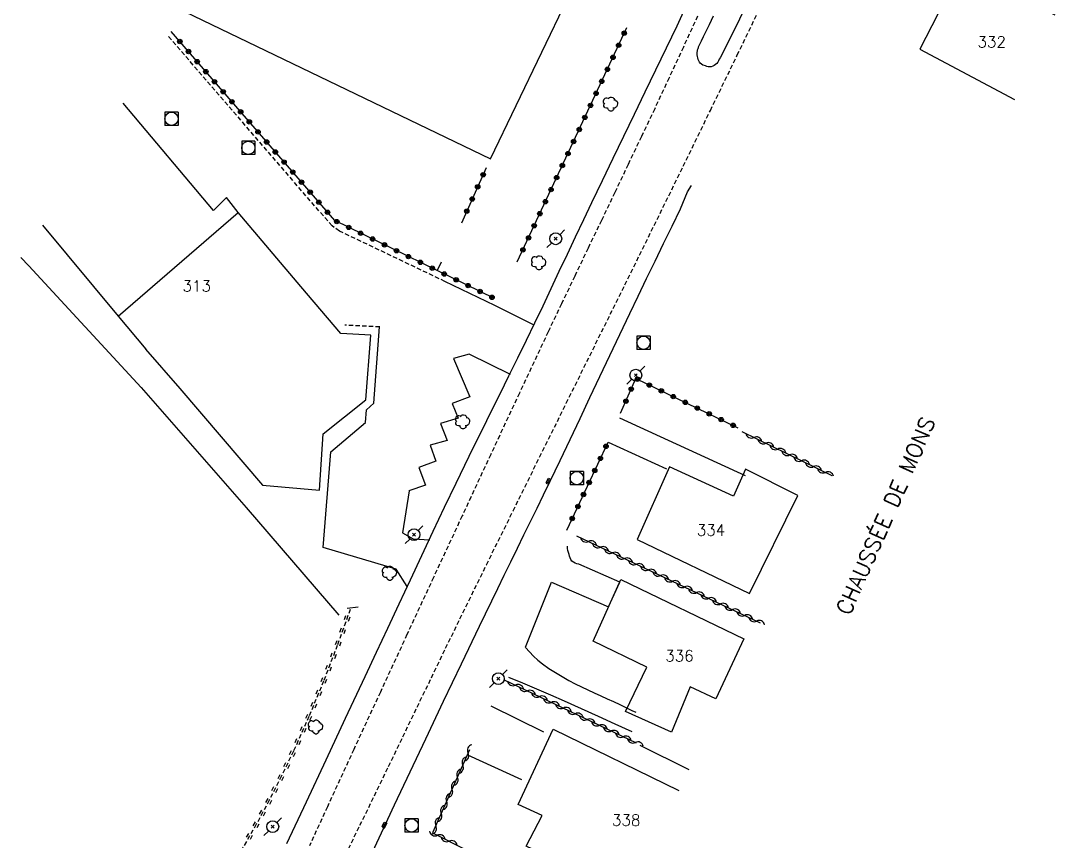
# Model space of a CAD drawing. Header units: millimetres. Extents: x 137000 to 138000, y 152000 to 153001.
# Drawn here: x 137595.4 to 137712.2, y 152479.1 to 152571.8 of the extents above; entities that cross this region are included whole.
import ezdxf
from ezdxf.enums import TextEntityAlignment as Align

# ---------------------------------------------------------------- set-up
doc = ezdxf.new("R2010")
doc.units = ezdxf.units.MM
doc.linetypes.add('DASHED', pattern=[0.75, 0.5, -0.25])
doc.layers.get('0').update_dxf_attribs({"linetype": 'CONTINUOUS'})
for name, color, linetype in [('W0001', 6, 'DASHED'), ('W0006', 2, 'CONTINUOUS'), ('W0008', 7, 'CONTINUOUS'), ('W0015', 2, 'CONTINUOUS'), ('W0017', 7, 'CONTINUOUS'), ('W0101', 7, 'CONTINUOUS'), ('W0104', 1, 'CONTINUOUS'), ('W0112', 1, 'DASHED'), ('W0120', 7, 'CONTINUOUS'), ('W0220', 5, 'DASHED'), ('W0300', 7, 'CONTINUOUS'), ('W0310', 3, 'CONTINUOUS'), ('W0323', 7, 'CONTINUOUS'), ('W0330', 7, 'CONTINUOUS'), ('W0333', 7, 'CONTINUOUS'), ('W0401', 7, 'CONTINUOUS'), ('W0420', 7, 'CONTINUOUS'), ('W0473', 7, 'CONTINUOUS'), ('W0989', 7, 'CONTINUOUS'), ('W0991', 7, 'CONTINUOUS')]:
    doc.layers.add(name, color=color, linetype=linetype)
doc.styles.get("Standard").update_dxf_attribs({"font": 'romans.shx', "width": 0.85})

# ---------------------------------------------------------------- blocks, each defined once
blk = doc.blocks.new('T473')
for p, q in [((-0.166667, 0.166667), (0.166667, -0.166667)), ((-0.166667, -0.166667), (0.166667, 0.166667)), ((0.500001, 0.500001), (1.000002, 1.000002)), ((-1.000002, -1.000002), (-0.500001, -0.500001))]:
    blk.add_line(p, q)
blk.add_ellipse((0, 0), major_axis=(0.471405, 0.471405), ratio=1, start_param=5.4977871438, end_param=11.780972451)
blk = doc.blocks.new('T300')
for p, q in [((-0.8, 0.51), (-0.86, 0.34)), ((-0.86, 0.34), (-0.86, 0.17)), ((-0.86, 0.17), (-0.74, 0.06)), ((-0.69, 0.63), (-0.8, 0.51)), ((-0.8, -0.06), (-0.74, 0.06)), ((-0.74, 0.06), (-0.69, 0.11)), ((-0.57, 0.69), (-0.69, 0.63)), ((-0.46, 0.69), (-0.57, 0.69)), ((-0.29, 0.63), (-0.46, 0.69)), ((-0.29, 0.63), (-0.17, 0.74)), ((-0.23, 0.57), (-0.29, 0.63)), ((-0.17, 0.74), (-0.06, 0.8)), ((-0.06, 0.8), (0.06, 0.8)), ((0.06, 0.8), (0.23, 0.74)), ((0.23, 0.74), (0.34, 0.63)), ((0.34, 0.63), (0.4, 0.51)), ((0.46, 0.46), (0.34, 0.46)), ((0.4, 0.51), (0.4, 0.46)), ((0.57, 0.4), (0.46, 0.46)), ((0.57, 0.4), (0.69, 0.29)), ((0.69, 0.29), (0.74, 0.17)), ((0.74, 0.06), (0.69, -0.17)), ((0.74, 0.17), (0.74, 0.06)), ((-0.8, -0.17), (-0.8, -0.06)), ((-0.8, -0.23), (-0.8, -0.17)), ((-0.74, -0.34), (-0.8, -0.23)), ((-0.69, -0.4), (-0.74, -0.34)), ((-0.51, -0.46), (-0.69, -0.4)), ((-0.4, -0.46), (-0.51, -0.46)), ((-0.4, -0.46), (-0.34, -0.46)), ((-0.34, -0.46), (-0.34, -0.4)), ((-0.34, -0.51), (-0.34, -0.46)), ((-0.29, -0.63), (-0.34, -0.51)), ((-0.17, -0.74), (-0.29, -0.63)), ((-0.06, -0.8), (-0.17, -0.74)), ((0.06, -0.8), (-0.06, -0.8)), ((0.17, -0.74), (0.06, -0.8)), ((0.23, -0.69), (0.17, -0.74)), ((0.29, -0.46), (0.23, -0.46)), ((0.29, -0.63), (0.23, -0.69)), ((0.46, -0.4), (0.29, -0.46)), ((0.34, -0.51), (0.29, -0.63)), ((0.34, -0.51), (0.34, -0.46)), ((0.57, -0.34), (0.46, -0.4)), ((0.63, -0.29), (0.57, -0.34)), ((0.69, -0.17), (0.63, -0.29))]:
    blk.add_line(p, q)
blk = doc.blocks.new('T401')
for p, q in [((-0.3, 0.3), (0, 0.3)), ((-0.3, -0.25), (-0.3, 0.3)), ((-0.3, 0.15), (0, 0.15)), ((-0.3, 0), (0, 0)), ((0, 0.3), (0, -0.25)), ((-0.3, -0.15), (0, -0.15)), ((-0.3, -0.25), (-0.3, -0.3)), ((-0.3, -0.3), (0, -0.3)), ((0, -0.3), (0, -0.25))]:
    blk.add_line(p, q)
blk = doc.blocks.new('T420')
for p, q in [((0.75, 0.75), (-0.75, 0.75)), ((-0.75, 0.75), (-0.75, -0.75)), ((0.75, 0.75), (0.75, -0.75)), ((0.75, -0.75), (-0.75, -0.75))]:
    blk.add_line(p, q)
blk.add_ellipse((0, 0), major_axis=(-0.53, 0.53), ratio=1, start_param=3.926991, end_param=10.210176)
blk = doc.blocks.new('t323o')
at = {"color": 0, "linetype": 'Continuous'}
for radius in [0.25, 0.15]:
    blk.add_circle((0, 0), radius, dxfattribs=at)
blk = doc.blocks.new('t310o')
at = {"color": 0, "linetype": 'Continuous'}
for centre, start, end in [((-0.5, 0.38), 216.8699, 323.1304), ((0.5, -0.37), 36.8699, 143.1303)]:
    blk.add_arc(centre, 0.625, start, end, dxfattribs=at)
blk = doc.blocks.new('t220o')
at = {"color": 0, "linetype": 'Continuous'}
for p, q in [((-0.25, 0.25), (0.25, 0.25)), ((-0.25, -0.25), (0.25, -0.25))]:
    blk.add_line(p, q, dxfattribs=at)

msp = doc.modelspace()

# ---------------------------------------------------------------- linework, layer by layer
at = {"layer": 'W0001'}
for points in [[(137632.07, 152477.57), (137633.7, 152480.9), (137635.32, 152484.23), (137636.93, 152487.56), (137638.54, 152490.89), (137640.15, 152494.23), (137641.76, 152497.56), (137643.37, 152500.89), (137644.99, 152504.22), (137647.98, 152510.31), (137650.99, 152516.4), (137653.99, 152522.48), (137657, 152528.56), (137658.65, 152531.91), (137660.31, 152535.26), (137661.96, 152538.6), (137663.62, 152541.94), (137665.27, 152545.29), (137666.92, 152548.64), (137668.57, 152551.99), (137670.21, 152555.34), (137673.27, 152561.61), (137676.31, 152567.88), (137679.34, 152574.16)], [(137671.82, 152572.28), (137670.22, 152568.78), (137668.6, 152565.3), (137666.98, 152561.81), (137665.48, 152558.66), (137663.98, 152555.51), (137662.48, 152552.36), (137660.97, 152549.21), (137659.46, 152546.07), (137657.95, 152542.92), (137656.45, 152539.77), (137654.95, 152536.62), (137651.7, 152529.69), (137648.46, 152522.77), (137645.23, 152515.83), (137642, 152508.9), (137639, 152502.43), (137636, 152495.95), (137633, 152489.48), (137630.02, 152483), (137627.99, 152478.58)]]:
    msp.add_lwpolyline(points, dxfattribs=at)
at = {"layer": 'W0006'}
msp.add_lwpolyline([(137644.26, 152533.61), (137646.09, 152529.29), (137644.1, 152528.54), (137644.79, 152526.88), (137642.8, 152526.26), (137643.55, 152524.34), (137641.62, 152523.84), (137642.26, 152522), (137640.33, 152521.3), (137641.11, 152519.31), (137639.23, 152518.65)], dxfattribs=at)
at = {"layer": 'W0008'}
for points in [[(137670.44, 152573.2), (137669.47, 152571.15), (137668.27, 152568.65), (137667.07, 152566.16), (137665.87, 152563.67), (137664.66, 152561.17), (137663.46, 152558.68), (137662.25, 152556.19), (137661.05, 152553.69), (137659.85, 152551.2), (137658.93, 152549.26), (137658, 152547.31), (137657.09, 152545.37), (137656.17, 152543.42), (137655.25, 152541.47), (137654.33, 152539.53), (137653.4, 152537.59), (137652.47, 152535.65), (137651.48, 152533.63), (137650.49, 152531.61), (137649.49, 152529.6), (137648.48, 152527.58), (137647.48, 152525.57), (137646.48, 152523.56), (137645.49, 152521.54), (137644.51, 152519.51), (137643.21, 152516.79), (137641.91, 152514.07), (137640.63, 152511.34), (137639.36, 152508.6), (137638.09, 152505.87), (137636.81, 152503.14), (137635.54, 152500.4), (137634.26, 152497.67), (137632.04, 152492.95), (137629.83, 152488.24), (137627.61, 152483.52), (137625.39, 152478.8)], [(137634.14, 152475.75), (137635.87, 152479.48), (137637.61, 152483.21), (137639.36, 152486.94), (137641.12, 152490.66), (137643.14, 152494.91), (137645.16, 152499.15), (137647.2, 152503.4), (137649.25, 152507.63), (137649.98, 152509.15), (137650.72, 152510.66), (137651.47, 152512.18), (137652.21, 152513.69), (137652.96, 152515.2), (137653.7, 152516.72), (137654.44, 152518.23), (137655.17, 152519.75), (137656.31, 152522.11), (137657.43, 152524.48), (137658.55, 152526.85), (137659.67, 152529.22), (137660.79, 152531.59), (137661.91, 152533.96), (137663.03, 152536.33), (137664.16, 152538.69), (137665.11, 152540.66), (137666.07, 152542.64), (137667.02, 152544.61), (137667.98, 152546.58), (137668.94, 152548.54), (137669.9, 152550.51), (137670.68, 152552.44), (137671.14, 152553.14)]]:
    msp.add_lwpolyline(points, dxfattribs=at)
at = {"layer": 'W0015'}
msp.add_lwpolyline([(137677.84, 152574.62), (137676.14, 152571.07), (137674.36, 152567.56), (137674.28, 152567.4), (137674.2, 152567.23), (137674.11, 152567.07), (137673.99, 152566.92), (137673.86, 152566.8), (137673.71, 152566.69), (137673.54, 152566.6), (137673.36, 152566.55), (137673.2, 152566.53), (137673.03, 152566.55), (137672.87, 152566.59), (137672.72, 152566.64), (137672.56, 152566.69), (137672.41, 152566.75), (137672.26, 152566.84), (137672.13, 152566.95), (137672.03, 152567.08), (137671.96, 152567.23), (137671.9, 152567.39), (137671.86, 152567.55), (137671.82, 152567.71), (137671.79, 152567.88), (137671.78, 152568.05), (137671.79, 152568.22), (137671.8, 152568.31), (137671.81, 152568.39), (137671.83, 152568.47), (137671.86, 152568.55), (137671.88, 152568.63), (137671.91, 152568.71), (137671.94, 152568.79), (137671.97, 152568.86), (137672, 152568.94), (137672.04, 152569.02), (137672.08, 152569.1), (137672.11, 152569.18), (137672.15, 152569.26), (137672.19, 152569.33), (137672.23, 152569.41), (137672.27, 152569.49), (137672.49, 152569.95), (137672.72, 152570.41), (137672.94, 152570.88), (137673.16, 152571.34), (137673.62, 152572.32)], dxfattribs=at)
at = {"layer": 'W0017'}
for points in [[(137648.92, 152539.6), (137643.3, 152542.32)], [(137653.36, 152537.36), (137648.92, 152539.6)], [(137639.04, 152507.87), (137637.8, 152509.82), (137629.53, 152512.27), (137630.41, 152523.08), (137634.31, 152526.37), (137634.44, 152527.83), (137635.28, 152528.57), (137635.92, 152537.17)], [(137650.69, 152531.8), (137646.02, 152534.09), (137644.27, 152533.61)], [(137663.02, 152526.92), (137677.18, 152520.39)], [(137668.35, 152521.12), (137661.76, 152524.12)], [(137639.25, 152518.65), (137638.49, 152513.93), (137639.71, 152513.26), (137641.57, 152513.15)], [(137658.42, 152510.38), (137658.2, 152510.42), (137658, 152510.49), (137657.81, 152510.6), (137657.64, 152510.74), (137657.51, 152510.91), (137657.43, 152511.1), (137657.36, 152511.29), (137657.31, 152511.49), (137657.24, 152511.71), (137657.19, 152511.94), (137657.15, 152512.17), (137657.13, 152512.41)], [(137655.33, 152508.35), (137661.76, 152505.56), (137663.03, 152508.37), (137658.42, 152510.38)], [(137652.38, 152500.99), (137652.83, 152500.49), (137653.3, 152500.01), (137653.79, 152499.56), (137654.31, 152499.13), (137655.02, 152498.61), (137655.77, 152498.14), (137656.53, 152497.69), (137657.3, 152497.26), (137658.01, 152496.89), (137658.72, 152496.53), (137659.44, 152496.19), (137660.16, 152495.86), (137660.89, 152495.53), (137661.61, 152495.2), (137662.34, 152494.87), (137663.06, 152494.53), (137663.51, 152494.31), (137663.96, 152494.1), (137664.41, 152493.88), (137664.86, 152493.66)], [(137664.43, 152491.45), (137662.53, 152492.33), (137660.63, 152493.2), (137658.73, 152494.06), (137656.81, 152494.92), (137655.25, 152495.6), (137653.67, 152496.28), (137652.1, 152496.95), (137650.52, 152497.61)], [(137648.47, 152494.4), (137654.43, 152491.45)], [(137645.84, 152488.86), (137651.94, 152486.08)]]:
    msp.add_lwpolyline(points, dxfattribs=at)
at = {"layer": 'W0101'}
for points in [[(137613.87, 152572.8), (137648.42, 152556.17), (137657.14, 152574.27), (137625.15, 152589.75)], [(137712.22, 152572.37), (137701.64, 152577.74), (137696.93, 152568.55)], [(137696.93, 152568.55), (137707.61, 152562.86)], [(137597.83, 152548.68), (137606.39, 152538.39), (137609.5, 152534.67), (137609.48, 152534.66), (137613.37, 152530.24), (137622.7, 152519.32), (137629.14, 152518.73), (137629.53, 152525.11), (137634.37, 152528.95), (137634.91, 152536.23), (137631.52, 152536.44), (137627.03, 152541.74), (137619.93, 152550.08), (137619.94, 152550.09), (137618.64, 152551.79), (137617.15, 152550.31), (137606.97, 152562.43)], [(137664.53, 152474.18), (137662.4, 152475.26), (137661.9, 152474.08), (137652.47, 152478.54), (137654.26, 152482.01), (137651.55, 152483.24), (137655.51, 152491.74)], [(137655.51, 152491.74), (137669.7, 152484.82)]]:
    msp.add_lwpolyline(points, dxfattribs=at)
for points in [[(137665.02, 152513.18), (137677.69, 152507.09), (137683.13, 152518.13), (137677.24, 152521.13), (137675.87, 152518.06), (137668.64, 152521.37)], [(137663.15, 152508.65), (137677.04, 152501.94), (137673.88, 152495.17), (137670.99, 152496.52), (137668.89, 152491.42), (137663.68, 152493.76), (137666.09, 152498.74), (137660.02, 152501.69)]]:
    msp.add_lwpolyline(points, close=True, dxfattribs=at)
at = {"layer": 'W0104'}
msp.add_lwpolyline([(137606.39, 152538.39), (137619.93, 152550.08)], dxfattribs=at)
at = {"layer": 'W0112'}
for points in [[(137643.3, 152542.3), (137631.39, 152547.99), (137630.54, 152548.58), (137612.03, 152570.03)], [(137635.94, 152537.18), (137632, 152537.37)]]:
    msp.add_lwpolyline(points, dxfattribs=at)
at = {"layer": 'W0120'}
msp.add_lwpolyline([(137632.26, 152505.42), (137633.49, 152505.58)], dxfattribs=at)
at = {"layer": 'W0220'}
msp.add_lwpolyline([(137632.59, 152505.28), (137631.14, 152501.22), (137629.59, 152497.19), (137627.94, 152493.2), (137626.18, 152489.26), (137624.85, 152486.48), (137623.46, 152483.73), (137621.99, 152481.02), (137620.45, 152478.35)], dxfattribs=at)
at = {"layer": 'W0300'}
msp.add_lwpolyline([(137665.3, 152489.94), (137670.85, 152487.19)], dxfattribs=at)
at = {"layer": 'W0310'}
for points in [[(137676.83, 152525.35), (137686.98, 152520.4)], [(137658.15, 152513.59), (137678.9, 152503.77)], [(137649.9, 152497.37), (137664.9, 152490.2)], [(137646.06, 152489.41), (137641.89, 152480.04), (137653.15, 152474.38)]]:
    msp.add_lwpolyline(points, dxfattribs=at)
at = {"layer": 'W0323'}
for points in [[(137648.89, 152540.38), (137630.85, 152549.18), (137612.36, 152570.54)], [(137651.46, 152544.53), (137663.85, 152570.99)], [(137647.96, 152555.14), (137645.15, 152548.88)], [(137642.87, 152544.48), (137642.4, 152543.55)], [(137663.12, 152527.42), (137664.85, 152531.35), (137676.37, 152525.8)], [(137661.7, 152524.14), (137657.04, 152514.18)]]:
    msp.add_lwpolyline(points, dxfattribs=at)
at = {"layer": 'W0330'}
msp.add_lwpolyline([(137595.38, 152545.01), (137596.32, 152544.08), (137608.98, 152530.33), (137620.83, 152516.78), (137631.3, 152504.63)], dxfattribs=at)
at = {"layer": 'W0333'}
msp.add_lwpolyline([(137652.38, 152501.01), (137655.31, 152508.34)], dxfattribs=at)

# ---------------------------------------------------------------- block references
at = {"layer": 'W0220'}
for p, rotation in [((137632.22, 152504.25), 250.4022666317698), ((137631.72, 152502.84), 250.4022666317698), ((137631.22, 152501.43), 250.4022666317698), ((137630.68, 152500.03), 248.9298615970262), ((137630.14, 152498.63), 248.9298615970262), ((137629.6, 152497.23), 248.9298615970262), ((137629.03, 152495.84), 247.4574538122997), ((137628.46, 152494.46), 247.4574538122997), ((137627.88, 152493.07), 245.9850432765536), ((137627.27, 152491.7), 245.9850432765536), ((137626.66, 152490.33), 245.9850432765536), ((137626.04, 152488.96), 244.5126333331793), ((137625.39, 152487.61), 244.5126333331793), ((137624.74, 152486.26), 243.0402262475057), ((137624.06, 152484.92), 243.0402262475057), ((137623.38, 152483.59), 241.5678218772623), ((137622.66, 152482.27), 241.5678218772623), ((137621.95, 152480.95), 240.0954202237805), ((137621.2, 152479.65), 240.0954202237805)]:
    msp.add_blockref('t220o', p, dxfattribs=dict(at, rotation=rotation))
at = {"layer": 'W0300'}
for p in [(137662.04, 152562.33), (137653.92, 152544.41), (137645.34, 152526.46), (137637.07, 152509.36), (137628.72, 152492.01)]:
    msp.add_blockref('T300', p, dxfattribs=at)
at = {"layer": 'W0310'}
for p, rotation in [((137678.18, 152524.69), 333.9867105438867), ((137679.53, 152524.04), 333.9867105438867), ((137680.88, 152523.38), 333.9867105438867), ((137682.22, 152522.72), 333.9867105438867), ((137683.57, 152522.06), 333.9867105438867), ((137684.92, 152521.4), 333.9867105438867), ((137686.27, 152520.75), 333.9867105438867), ((137659.51, 152512.95), 334.6725986118743), ((137660.87, 152512.3), 334.6725986118743), ((137662.22, 152511.66), 334.6725986118743), ((137663.58, 152511.02), 334.6725986118743), ((137664.93, 152510.38), 334.6725986118743), ((137666.29, 152509.74), 334.6725986118743), ((137667.65, 152509.1), 334.6725986118743), ((137669, 152508.45), 334.6725986118743), ((137670.36, 152507.81), 334.6725986118743), ((137671.71, 152507.17), 334.6725986118743), ((137673.07, 152506.53), 334.6725986118743), ((137674.42, 152505.89), 334.6725986118743), ((137675.78, 152505.25), 334.6725986118743), ((137677.14, 152504.6), 334.6725986118743), ((137678.49, 152503.96), 334.6725986118743), ((137651.26, 152496.73), 334.4262437335813), ((137652.61, 152496.08), 334.4262437335813), ((137653.96, 152495.43), 334.4262437335813), ((137655.32, 152494.78), 334.4262437335813), ((137656.67, 152494.14), 334.4262437335813), ((137658.02, 152493.49), 334.4262437335813), ((137659.37, 152492.84), 334.4262437335813), ((137660.73, 152492.19), 334.4262437335813), ((137662.08, 152491.55), 334.4262437335813), ((137663.43, 152490.9), 334.4262437335813), ((137664.79, 152490.25), 334.4262437335813), ((137645.91, 152489.08), 246.0244632135815), ((137645.3, 152487.71), 246.0244632135815), ((137644.7, 152486.34), 246.0244632135815), ((137644.09, 152484.97), 246.0244632135815), ((137643.48, 152483.6), 246.0244632135815), ((137642.87, 152482.23), 246.0244632135815), ((137642.26, 152480.86), 246.0244632135815), ((137642.43, 152479.77), 333.3068751606059), ((137643.77, 152479.1), 333.3068751606059)]:
    msp.add_blockref('t310o', p, dxfattribs=dict(at, rotation=rotation))
at = {"layer": 'W0323'}
for p, rotation in [((137663.54, 152570.34), 64.92623257628678), ((137613.35, 152569.4), 130.8762327945365), ((137662.91, 152568.98), 64.92623257628678), ((137614.33, 152568.27), 130.8762327945365), ((137662.27, 152567.62), 64.92623257628678), ((137615.31, 152567.13), 130.8762327945365), ((137616.29, 152566), 130.8762327945365), ((137661.64, 152566.26), 64.92623257628678), ((137617.27, 152564.86), 130.8762327945365), ((137661, 152564.91), 64.92623257628678), ((137618.25, 152563.73), 130.8762327945365), ((137660.36, 152563.55), 64.92623257628678), ((137619.24, 152562.6), 130.8762327945365), ((137659.73, 152562.19), 64.92623257628678), ((137620.22, 152561.46), 130.8762327945365), ((137659.09, 152560.83), 64.92623257628678), ((137621.2, 152560.33), 130.8762327945365), ((137658.46, 152559.47), 64.92623257628678), ((137622.18, 152559.19), 130.8762327945365), ((137623.16, 152558.06), 130.8762327945365), ((137624.14, 152556.93), 130.8762327945365), ((137657.82, 152558.11), 64.92623257628678), ((137625.13, 152555.79), 130.8762327945365), ((137657.19, 152556.75), 64.92623257628678), ((137626.11, 152554.66), 130.8762327945365), ((137656.55, 152555.4), 64.92623257628678), ((137627.09, 152553.52), 130.8762327945365), ((137647.61, 152554.36), 245.8323937230012), ((137655.91, 152554.04), 64.92623257628678), ((137628.07, 152552.39), 130.8762327945365), ((137646.99, 152552.99), 245.8323937230012), ((137655.28, 152552.68), 64.92623257628678), ((137629.05, 152551.25), 130.8762327945365), ((137646.38, 152551.62), 245.8323937230012), ((137654.64, 152551.32), 64.92623257628678), ((137630.03, 152550.12), 130.8762327945365), ((137645.76, 152550.25), 245.8323937230012), ((137654.01, 152549.96), 64.92623257628678), ((137631.08, 152549.07), 154.0143575766666), ((137632.43, 152548.41), 154.0143575766666), ((137633.77, 152547.75), 154.0143575766666), ((137653.37, 152548.6), 64.92623257628678), ((137635.12, 152547.1), 154.0143575766666), ((137636.47, 152546.44), 154.0143575766666), ((137652.74, 152547.24), 64.92623257628678), ((137637.82, 152545.78), 154.0143575766666), ((137652.1, 152545.88), 64.92623257628678), ((137639.17, 152545.12), 154.0143575766666), ((137640.52, 152544.47), 154.0143575766666), ((137641.86, 152543.81), 154.0143575766666), ((137643.21, 152543.15), 154.0143575766666), ((137644.56, 152542.5), 154.0143575766666), ((137645.91, 152541.84), 154.0143575766666), ((137647.26, 152541.18), 154.0143575766666), ((137648.61, 152540.52), 154.0143575766666), ((137665.03, 152531.27), 334.2882526995865), ((137664.33, 152530.16), 66.39352378557076), ((137666.38, 152530.61), 334.2882526995865), ((137667.73, 152529.96), 334.2882526995865), ((137669.08, 152529.31), 334.2882526995865), ((137663.73, 152528.79), 66.39352378557076), ((137670.43, 152528.66), 334.2882526995865), ((137671.79, 152528.01), 334.2882526995865), ((137673.14, 152527.36), 334.2882526995865), ((137674.49, 152526.71), 334.2882526995865), ((137675.84, 152526.06), 334.2882526995865), ((137661.48, 152523.69), 244.933373893352), ((137660.85, 152522.33), 244.933373893352), ((137660.21, 152520.97), 244.933373893352), ((137659.58, 152519.61), 244.933373893352), ((137658.94, 152518.25), 244.933373893352), ((137658.31, 152516.9), 244.933373893352), ((137657.67, 152515.54), 244.933373893352)]:
    msp.add_blockref('t323o', p, dxfattribs=dict(at, rotation=rotation))
at = {"layer": 'W0401'}
for p, rotation in [((137655.11, 152519.69), 334.2688656888846), ((137636.59, 152480.86), 334.979048268215)]:
    msp.add_blockref('T401', p, dxfattribs=dict(at, rotation=rotation))
at = {"layer": 'W0420'}
for p in [(137612.41, 152560.68), (137621.09, 152557.4), (137665.72, 152535.39), (137658.18, 152520.11), (137639.53, 152480.89)]:
    msp.add_blockref('T420', p, dxfattribs=at)
at = {"layer": 'W0473'}
for p in [(137655.81, 152547.13), (137664.85, 152531.73), (137639.81, 152513.72), (137649.33, 152497.46), (137623.85, 152480.75)]:
    msp.add_blockref('T473', p, dxfattribs=at)

# ---------------------------------------------------------------- texts
at = {"layer": 'W0989'}
msp.add_text('CHAUSSÉE DE MONS   ', height=1.75, rotation=66.1725, dxfattribs=at).set_placement((137689, 152504.49))
at = {"layer": 'W0991'}
for s, p in [('332', (137705.04, 152569.36)), ('313', (137615.27, 152541.8)), ('334', (137673.34, 152514.23)), ('336', (137669.78, 152500.04)), ('338', (137663.76, 152481.48))]:
    msp.add_text(s, height=1.25, dxfattribs=at).set_placement(p, align=Align.MIDDLE_CENTER)

doc.saveas('drawing.dxf')
